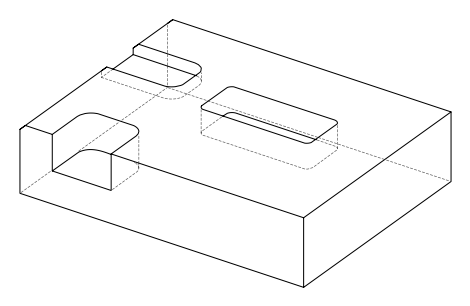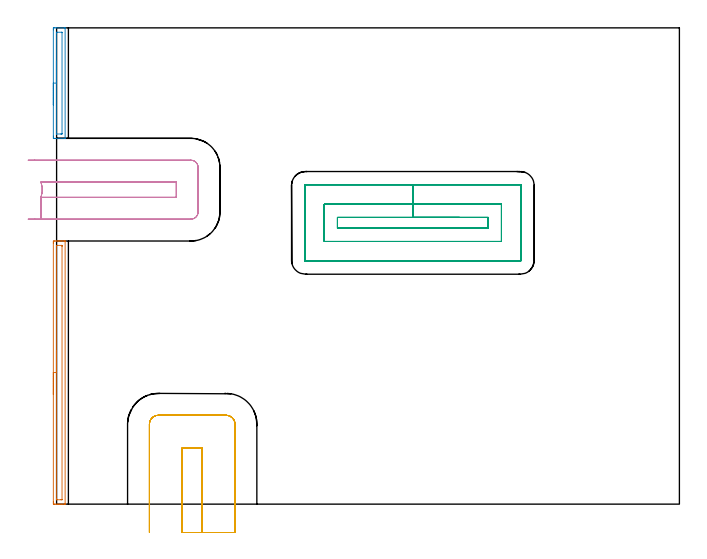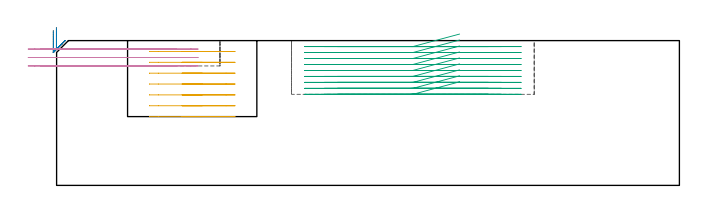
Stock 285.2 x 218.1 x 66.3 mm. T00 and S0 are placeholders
(PLAN: 5 operations, 2 tool changes, 21.4 min)
(1 AREA_MILL | FG_CHAMFER_SURFACE | UGT0205_001 | 2.12 min | 1811 mm3)
(2 AREA_MILL_1 | FG_CHAMFER_SURFACE_1 | UGT0205_001 | 1 min | 792 mm3)
(3 MILL_RECTANGULAR_POCKET | POCKET_RECTANGULAR_STRAIGHT | NXT0201_011 | Follow Part, ap 3, ae 75% | 12.13 min | 127612 mm3)
(4 MILL_SLOT | SLOT_PARTIAL_RECTANGULAR | UGT0201_094 | Follow Part, ap 5, ae 75% | 2.07 min | 39820 mm3)
(5 MILL_SLOT_1 | SLOT_PARTIAL_RECTANGULAR_1 | UGT0201_094 | Follow Part, ap 5, ae 75% | 4.08 min | 101473 mm3)
(TOOL UGT0205_001 | Chamfer Mill 20 x 3 x 45 deg. | D20 FL50 Z2)
(TOOL NXT0201_011 | ENDMILL 12mm [2P460-1200-NA 1630] | D12 FL38 Z6)
(TOOL UGT0201_094 | End mill 20 mm | D20 FL38 Z4)
(OP 1 AREA_MILL)
G17 G21 G94 G90
T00 M6
G54
G17 G0 G90 X-1.5 Y50.25 S1061 M3
G43 Z76.3 H0
Z70.9
G94 G1 Y50.288 Z70.028 F250.
Y50.402 Z69.164
Y50.591 Z68.312
Y50.853 Z67.48
Y51.187 Z66.674
Y51.59 Z65.9
Y52.058 Z65.164
Y52.59 Z64.472
Y53.179 Z63.829
Y53.822 Z63.24
Y54.514 Z62.709
Y55.25 Z62.24
Y56.024 Z61.837
Y56.83 Z61.503
Y57.662 Z61.241
Y58.513 Z61.052
Y59.378 Z60.938
Y60.25 Z60.9
Y119.523
X-1.499 Y119.92 Z60.901
X-1.494 Y120.407 Z60.903
X-1.491 Y120.492 Z60.905
X-1.01 Y120.5 Z61.385
X-0.702 Z61.693
X-0.126 Z62.268
X0.491 Z62.889
X0.758 Z63.155
X1.376 Z63.772
X1.642 Z64.038
X2.175 Z64.575
X2.877 Z65.276
X3.41 Z65.809
X3.605 Z66.004
X3.886 Y120.493 Z66.278
X3.897 Y120.491 Z66.288
X3.9 Y120.366 Z66.3
Y0.131
X3.904 Y0.01 Z66.295
X3.886 Y0.008 Z66.278
X3.605 Y0. Z66.004
X2.877 Z65.277
X2.175 Z64.574
X1.642 Z64.038
X1.376 Z63.773
X0.758 Z63.155
X0.491 Z62.889
X-0.126 Z62.268
X-0.702 Z61.693
X-1.01 Y0.001 Z61.385
X-1.248 Y0.003 Z61.148
X-1.491 Y0.008 Z60.905
X-1.494 Y0.093 Z60.903
X-1.499 Y0.58 Z60.901
X-1.5 Y1.073 Z60.9
Y60.25
X-0.086 Z62.314
X-0.085 Y118.352 Z62.315
X-0.084 Y118.458 Z62.316
X-0.082 Y118.483 Z62.318
X-0.08 Y118.488 Z62.32
X-0.06 Y118.491 Z62.34
X0.042 Y118.496 Z62.442
X0.4 Y118.5 Z62.8
X2.169 Y118.499 Z64.569
X2.373 Y118.494 Z64.773
X2.456 Y118.49 Z64.856
X2.479 Y118.482 Z64.879
X2.481 Y118.445 Z64.881
X2.484 Y118.357 Z64.884
X2.486 Y118.18 Z64.886
Y118.139
X2.485 Y2.148 Z64.885
X2.484 Y2.042 Z64.884
X2.482 Y2.017 Z64.882
X2.48 Y2.012 Z64.88
X2.46 Y2.009 Z64.86
X2.358 Y2.004 Z64.758
X2. Y2. Z64.4
X0.231 Y2.001 Z62.631
X0.027 Y2.006 Z62.427
X-0.056 Y2.01 Z62.344
X-0.079 Y2.018 Z62.321
X-0.081 Y2.054 Z62.319
X-0.084 Y2.143 Z62.316
X-0.086 Y2.32 Z62.314
Y2.361
Y60.25
Y61.122 Z62.352
Y61.986 Z62.466
Y62.838 Z62.655
Y63.67 Z62.917
Y64.476 Z63.251
Y65.25 Z63.654
Y65.986 Z64.123
Y66.678 Z64.654
Y67.321 Z65.243
Y67.91 Z65.886
Y68.441 Z66.578
Y68.91 Z67.314
Y69.313 Z68.088
Y69.647 Z68.894
Y69.909 Z69.726
Y70.098 Z70.578
Y70.212 Z71.443
Y70.25 Z72.314
G0 Z76.3
M5
M2
(OP 2 AREA_MILL_1)
G17 G21 G94 G90
T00 M6
G54
G17 G0 G90 X-1.5 Y182.8 S1061 M3
G43 Z76.3 H0
Z70.9
G94 G1 Y182.838 Z70.028 F250.
Y182.952 Z69.163
Y183.141 Z68.312
Y183.403 Z67.48
Y183.737 Z66.674
Y184.14 Z65.9
Y184.608 Z65.164
Y185.14 Z64.472
Y185.729 Z63.829
Y186.372 Z63.24
Y187.064 Z62.708
Y187.8 Z62.24
Y188.574 Z61.837
Y189.38 Z61.503
Y190.212 Z61.241
Y191.064 Z61.052
Y191.928 Z60.938
Y192.8 Z60.9
Y217.197
X-1.499 Y217.593 Z60.901
X-1.492 Y218.075 Z60.902
X-1.49 Y218.093 Z60.904
X-1.01 Y218.1 Z61.383
X-0.255 Z62.143
X-0.126 Z62.272
X3.759 Y218.099 Z66.157
X3.895 Y218.09 Z66.293
X3.9 Y218.035 Z66.3
Y167.565
X3.895 Y167.51 Z66.293
X3.757 Y167.5 Z66.155
X-0.255 Z62.143
X-1.01 Y167.501 Z61.383
X-1.247 Y167.503 Z61.147
X-1.49 Y167.507 Z60.904
X-1.492 Y167.525 Z60.902
X-1.499 Y168.007 Z60.901
X-1.5 Y168.498 Z60.9
Y192.8
X-0.086 Z62.314
X-0.085 Y215.822 Z62.315
X-0.082 Y216.032 Z62.318
X-0.079 Y216.077 Z62.321
X0.017 Y216.09 Z62.417
X0.202 Y216.096 Z62.602
X0.48 Y216.1 Z62.88
X2.393 Y216.099 Z64.793
X2.434 Y216.096 Z64.834
X2.471 Y216.091 Z64.871
X2.479 Y216.026 Z64.879
X2.485 Y215.863 Z64.885
Y169.778
X2.482 Y169.568 Z64.882
X2.479 Y169.523 Z64.879
X2.383 Y169.51 Z64.783
X2.198 Y169.504 Z64.598
X1.92 Y169.5 Z64.32
X0.007 Y169.501 Z62.407
X-0.034 Y169.504 Z62.366
X-0.071 Y169.509 Z62.329
X-0.079 Y169.574 Z62.321
X-0.085 Y169.737 Z62.315
X-0.086 Y192.8 Z62.314
Y193.672 Z62.352
Y194.536 Z62.466
Y195.388 Z62.655
Y196.22 Z62.917
Y197.026 Z63.251
Y197.8 Z63.654
Y198.536 Z64.123
Y199.228 Z64.654
Y199.871 Z65.243
Y200.46 Z65.886
Y200.992 Z66.578
Y201.46 Z67.314
Y201.863 Z68.088
Y202.197 Z68.894
Y202.459 Z69.726
Y202.648 Z70.578
Y202.762 Z71.443
Y202.8 Z72.314
G0 Z76.3
M5
M2
(OP 3 MILL_RECTANGULAR_POCKET)
G17 G21 G94 G90
T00 M6
G54
G17 G0 G90 X184.547 Y131.3 S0 M3
G43 Z76.3 H1
Z69.3
G94 G1 X163.15 Z63.567 F250.
X128.6 F500.
Y126.3
X197.7
Y131.3
X163.15
Y137.3
X122.6
Y120.3
X203.7
Y137.3
X163.15
Y146.3
X114.
G3 X113.6 Y145.9 R0.4
G1 Y111.7
G3 X114. Y111.3 R0.4
G1 X212.3
G3 X212.7 Y111.7 R0.4
G1 Y145.9
G3 X212.3 Y146.3 R0.4
G1 X163.15
X162.15
G0 X184.547 Y131.3 Z66.567
G1 X163.15 Z60.833 F250.
X128.6 F500.
Y126.3
X197.7
Y131.3
X163.15
Y137.3
X122.6
Y120.3
X203.7
Y137.3
X163.15
Y146.3
X114.
G3 X113.6 Y145.9 R0.4
G1 Y111.7
G3 X114. Y111.3 R0.4
G1 X212.3
G3 X212.7 Y111.7 R0.4
G1 Y145.9
G3 X212.3 Y146.3 R0.4
G1 X163.15
X162.15
G0 X184.547 Y131.3 Z63.833
G1 X163.15 Z58.1 F250.
X128.6 F500.
Y126.3
X197.7
Y131.3
X163.15
Y137.3
X122.6
Y120.3
X203.7
Y137.3
X163.15
Y146.3
X114.
G3 X113.6 Y145.9 R0.4
G1 Y111.7
G3 X114. Y111.3 R0.4
G1 X212.3
G3 X212.7 Y111.7 R0.4
G1 Y145.9
G3 X212.3 Y146.3 R0.4
G1 X163.15
X162.15
G0 X184.547 Y131.3 Z61.1
G1 X163.15 Z55.367 F250.
X128.6 F500.
Y126.3
X197.7
Y131.3
X163.15
Y137.3
X122.6
Y120.3
X203.7
Y137.3
X163.15
Y146.3
X114.
G3 X113.6 Y145.9 R0.4
G1 Y111.7
G3 X114. Y111.3 R0.4
G1 X212.3
G3 X212.7 Y111.7 R0.4
G1 Y145.9
G3 X212.3 Y146.3 R0.4
G1 X163.15
X162.15
G0 X184.547 Y131.3 Z58.367
G1 X163.15 Z52.633 F250.
X128.6 F500.
Y126.3
X197.7
Y131.3
X163.15
Y137.3
X122.6
Y120.3
X203.7
Y137.3
X163.15
Y146.3
X114.
G3 X113.6 Y145.9 R0.4
G1 Y111.7
G3 X114. Y111.3 R0.4
G1 X212.3
G3 X212.7 Y111.7 R0.4
G1 Y145.9
G3 X212.3 Y146.3 R0.4
G1 X163.15
X162.15
G0 X184.547 Y131.3 Z55.633
G1 X163.15 Z49.9 F250.
X128.6 F500.
Y126.3
X197.7
Y131.3
X163.15
Y137.3
X122.6
Y120.3
X203.7
Y137.3
X163.15
Y146.3
X114.
G3 X113.6 Y145.9 R0.4
G1 Y111.7
G3 X114. Y111.3 R0.4
G1 X212.3
G3 X212.7 Y111.7 R0.4
G1 Y145.9
G3 X212.3 Y146.3 R0.4
G1 X163.15
X162.15
G0 X184.547 Y131.3 Z52.9
G1 X163.15 Z47.167 F250.
X128.6 F500.
Y126.3
X197.7
Y131.3
X163.15
Y137.3
X122.6
Y120.3
X203.7
Y137.3
X163.15
Y146.3
X114.
G3 X113.6 Y145.9 R0.4
G1 Y111.7
G3 X114. Y111.3 R0.4
G1 X212.3
G3 X212.7 Y111.7 R0.4
G1 Y145.9
G3 X212.3 Y146.3 R0.4
G1 X163.15
X162.15
G0 X184.547 Y131.3 Z50.167
G1 X163.15 Z44.433 F250.
X128.6 F500.
Y126.3
X197.7
Y131.3
X163.15
Y137.3
X122.6
Y120.3
X203.7
Y137.3
X163.15
Y146.3
X114.
G3 X113.6 Y145.9 R0.4
G1 Y111.7
G3 X114. Y111.3 R0.4
G1 X212.3
G3 X212.7 Y111.7 R0.4
G1 Y145.9
G3 X212.3 Y146.3 R0.4
G1 X163.15
X162.15
G0 X184.547 Y131.3 Z47.433
G1 X163.15 Z41.7 F250.
X128.6 F500.
Y126.3
X197.7
Y131.3
X163.15
Y137.3
X122.6
Y120.3
X203.7
Y137.3
X163.15
Y146.3
X114.
G3 X113.6 Y145.9 R0.4
G1 Y111.7
G3 X114. Y111.3 R0.4
G1 X212.3
G3 X212.7 Y111.7 R0.4
G1 Y145.9
G3 X212.3 Y146.3 R0.4
G1 X163.15
X162.15
G0 Z76.3
M5
M2
(OP 4 MILL_SLOT)
G17 G21 G94 G90
T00 M6
G54
G17 G0 G90 X-13. Y130.5 S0 M3
G43 Z76.3 H0
Z62.433
G94 G1 X-10. F250.
X-7.171 F500.
Y140.5
G3 X-7.171 Y147.5 R10.
G1 X54.8
Y140.5
X-7.171
Y130.5
X61.5
G3 X64.8 Y133.8 R3.3
G1 Y154.2
G3 X61.5 Y157.5 R3.3
G1 X-10.
X-13. F250.
G0 Y130.5 Z58.567
G1 X-10.
X-7.171 F500.
Y140.5
G3 X-7.171 Y147.5 R10.
G1 X54.8
Y140.5
X-7.171
Y130.5
X61.5
G3 X64.8 Y133.8 R3.3
G1 Y154.2
G3 X61.5 Y157.5 R3.3
G1 X-10.
X-13. F250.
G0 Y130.5 Z54.7
G1 X-10.
X-7.171 F500.
Y140.5
G3 X-7.171 Y147.5 R10.
G1 X54.8
Y140.5
X-7.171
Y130.5
X61.5
G3 X64.8 Y133.8 R3.3
G1 Y154.2
G3 X61.5 Y157.5 R3.3
G1 X-10.
X-13. F250.
G0 Z76.3
M5
M2
(OP 5 MILL_SLOT_1)
G17 G21 G94 G90
T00 M6
G54
G17 G0 G90 X66.7 Y-13. S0 M3
G43 Z76.3 H0
Z61.328
G94 G1 Y-10. F250.
Y25.7 F500.
X57.5
Y-10.
Y-13. F250.
X81.7
Y-10.
Y36.6 F500.
G3 X77.6 Y40.7 R4.1
G1 X46.6
G3 X42.5 Y36.6 R4.1
G1 Y-10.
Y-13. F250.
G0 X66.7 Z56.357
G1 Y-10.
Y25.7 F500.
X57.5
Y-10.
Y-13. F250.
X81.7
Y-10.
Y36.6 F500.
G3 X77.6 Y40.7 R4.1
G1 X46.6
G3 X42.5 Y36.6 R4.1
G1 Y-10.
Y-13. F250.
G0 X66.7 Z51.386
G1 Y-10.
Y25.7 F500.
X57.5
Y-10.
Y-13. F250.
X81.7
Y-10.
Y36.6 F500.
G3 X77.6 Y40.7 R4.1
G1 X46.6
G3 X42.5 Y36.6 R4.1
G1 Y-10.
Y-13. F250.
G0 X66.7 Z46.414
G1 Y-10.
Y25.7 F500.
X57.5
Y-10.
Y-13. F250.
X81.7
Y-10.
Y36.6 F500.
G3 X77.6 Y40.7 R4.1
G1 X46.6
G3 X42.5 Y36.6 R4.1
G1 Y-10.
Y-13. F250.
G0 X66.7 Z41.443
G1 Y-10.
Y25.7 F500.
X57.5
Y-10.
Y-13. F250.
X81.7
Y-10.
Y36.6 F500.
G3 X77.6 Y40.7 R4.1
G1 X46.6
G3 X42.5 Y36.6 R4.1
G1 Y-10.
Y-13. F250.
G0 X66.7 Z36.471
G1 Y-10.
Y25.7 F500.
X57.5
Y-10.
Y-13. F250.
X81.7
Y-10.
Y36.6 F500.
G3 X77.6 Y40.7 R4.1
G1 X46.6
G3 X42.5 Y36.6 R4.1
G1 Y-10.
Y-13. F250.
G0 X66.7 Z31.5
G1 Y-10.
Y25.7 F500.
X57.5
Y-10.
Y-13. F250.
X81.7
Y-10.
Y36.6 F500.
G3 X77.6 Y40.7 R4.1
G1 X46.6
G3 X42.5 Y36.6 R4.1
G1 Y-10.
Y-13. F250.
G0 Z76.3
M5
M2
